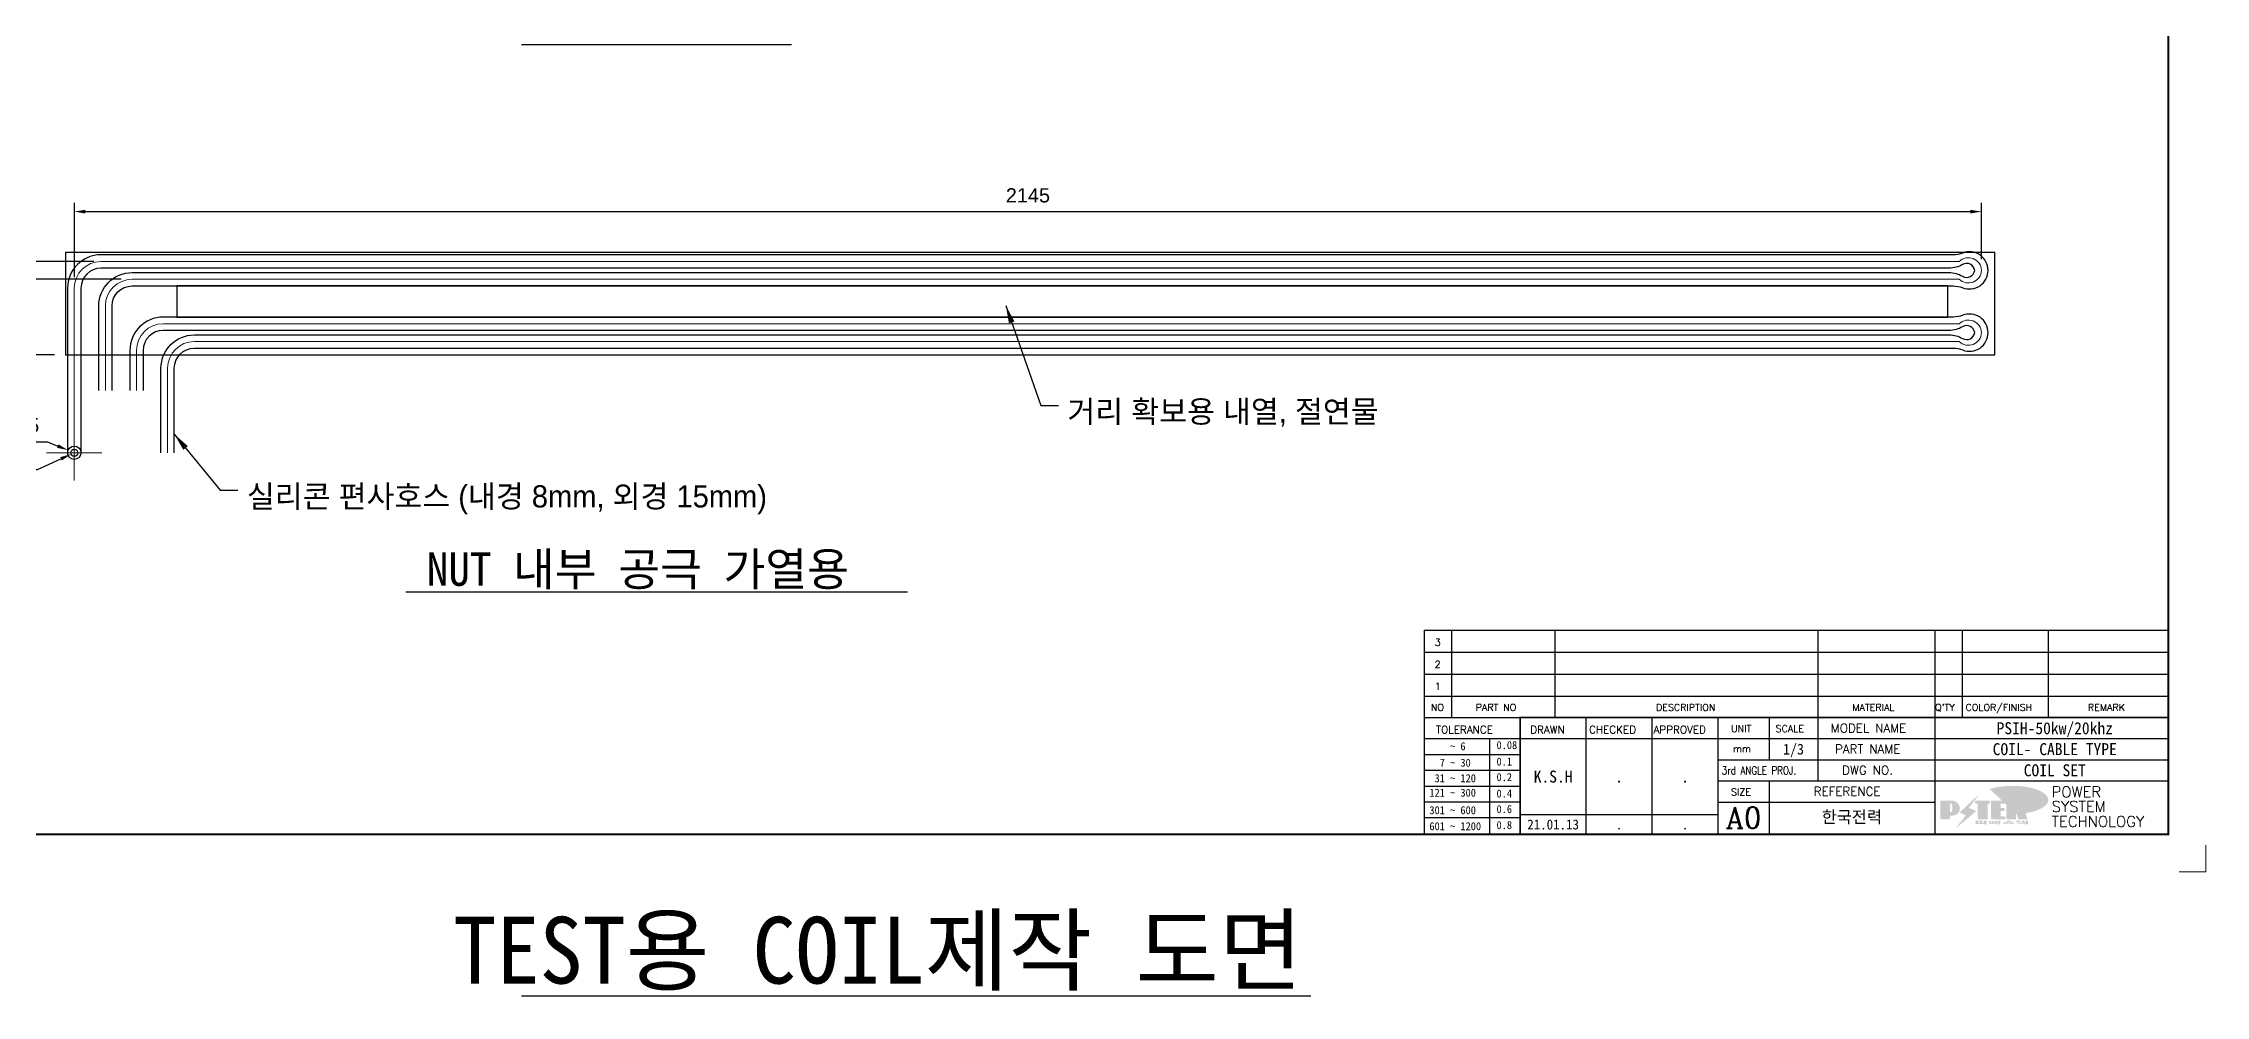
# Model space of a CAD drawing. Header units: inches. Extents: x 0 to 9014, y -686 to 2693.
# Drawn here: x 1222 to 3654, y 10 to 1081 of the extents above; entities that cross this region are included whole.
import ezdxf
from ezdxf.enums import TextEntityAlignment as Align

# ---------------------------------------------------------------- set-up
doc = ezdxf.new("R2010")
doc.units = ezdxf.units.IN
doc.header["$MEASUREMENT"] = 0
doc.layers.add('FORMAT-1', color=7, linetype='Continuous')
doc.layers.add('line', color=3, linetype='Continuous')
doc.layers.add('중심 표식(ISO)', color=1, linetype='Continuous', lineweight=5)
doc.styles.add('HAN', font='')
doc.styles.add('ISO ProportionalPSTEK', font='isocp.shx')
doc.styles.add('RC', font='ROMANC.SHX')
doc.styles.add('ROMANT', font='romant')
doc.styles.add('RT', font='ROMANT.SHX', dxfattribs={"oblique": 15})
doc.styles.get("Standard").update_dxf_attribs({"font": 'arial.ttf'})
doc.styles.get('HAN').set_extended_font_data('GulimChe')
doc.dimstyles.new('PS-5', dxfattribs={"dimscale": 5, "dimtxt": 3.2, "dimasz": 2.5, "dimexe": 2, "dimexo": 2.5, "dimgap": 2, "dimtad": 1, "dimtoh": 1, "dimrnd": 0.05, "dimzin": 12, "dimdsep": 46, "dimtxsty": 'Standard', "dimcen": 0, "dimclrt": 2, "dimazin": 3, "dimtfac": 1, "dimtofl": 0, "dimtmove": 0, "dimatfit": 3, "dimfxl": 0.18, "dimtolj": 1, "dimtzin": 0, "dimarcsym": 0})
doc.dimstyles.new('PSTEK$7', dxfattribs={"dimscale": 10, "dimtxt": 2.5, "dimasz": 2, "dimexe": 1, "dimexo": 1, "dimgap": 1, "dimtad": 1, "dimrnd": 1e-08, "dimdsep": 46, "dimtxsty": 'ISO ProportionalPSTEK', "dimblk": 'Filled-1', "dimcen": 0.09, "dimdle": 10, "dimclrd": 3, "dimclre": 3, "dimclrt": 1, "dimadec": 1, "dimazin": 2, "dimtfac": 1, "dimtmove": 0, "dimatfit": 3, "dimfxl": 1, "dimtolj": 1, "dimlwd": -1, "dimlwe": -1, "dimarcsym": 0})

# ---------------------------------------------------------------- blocks, each defined once
blk = doc.blocks.new('*D36')
at = {"color": 0, "lineweight": -2, "transparency": 16777216}
for p, q in [((1215.5, 601.5), (1241.7, 613.4)), ((1177.3, 601.5), (1215.5, 601.5))]:
    blk.add_line(p, q, dxfattribs=at)
at = {"color": 0, "transparency": 16777216}
blk.add_solid([(1240.9, 615.3), (1242.6, 611.5), (1253.1, 618.6)], dxfattribs=at)
at = {"layer": 'Defpoints', "color": 0, "transparency": 16777216}
for p in [(1253.1, 618.6), (1260.4, 621.9)]:
    blk.add_point(p, dxfattribs=at)
at = {"color": 2, "transparency": 16777216, "insert": (1191.4, 619.6), "char_height": 16, "attachment_point": 5}
blk.add_mtext('\\A1;∅8', dxfattribs=at)
blk = doc.blocks.new('*D37')
at = {"color": 0, "lineweight": -2, "transparency": 16777216}
for p, q in [((1175.9, 632.4), (1226.6, 632.4)), ((1226.6, 632.4), (1238.2, 627.7))]:
    blk.add_line(p, q, dxfattribs=at)
at = {"color": 0, "transparency": 16777216}
blk.add_solid([(1239, 629.7), (1237.4, 625.8), (1249.8, 623.1)], dxfattribs=at)
at = {"layer": 'Defpoints', "color": 0, "transparency": 16777216}
for p in [(1249.8, 623.1), (1263.7, 617.5)]:
    blk.add_point(p, dxfattribs=at)
at = {"color": 2, "transparency": 16777216, "insert": (1196.2, 650.6), "char_height": 16, "attachment_point": 5}
blk.add_mtext('\\A1;∅15', dxfattribs=at)
blk = doc.blocks.new('Filled-1')
at = {"color": 0}
for p, q in [((0, 0), (-1, 0.17)), ((-1, 0.17), (-1, -0.17)), ((-1, 0), (0, 0)), ((-1, -0.17), (0, 0))]:
    blk.add_line(p, q, dxfattribs=at)
at = {"color": 0, "flags": 128}
blk.add_lwpolyline([(-1, -0.17), (0, 0), (-1, 0.17), (-1, -0.17)], dxfattribs=at)
at = {"color": 0}
blk.add_solid([(-1, -0.17), (0, 0), (-1, 0.17), (-1, -0.17)], dxfattribs=at)
blk = doc.blocks.new('*D42')
at = {"color": 0, "lineweight": -2, "transparency": 16777216}
for p, q in [((1278.8, 835.3), (1134.8, 835.3)), ((1144.8, 742.8), (1144.8, 822.8)), ((1234.3, 730.3), (1134.8, 730.3))]:
    blk.add_line(p, q, dxfattribs=at)
at = {"color": 0, "transparency": 16777216}
for points in [[(1142.7, 822.8), (1146.9, 822.8), (1144.8, 835.3)], [(1142.7, 742.8), (1146.9, 742.8), (1144.8, 730.3)]]:
    blk.add_solid(points, dxfattribs=at)
at = {"layer": 'Defpoints', "color": 0, "transparency": 16777216}
for p in [(1144.8, 835.3), (1291.3, 835.3), (1246.8, 730.3)]:
    blk.add_point(p, dxfattribs=at)
at = {"color": 2, "transparency": 16777216, "insert": (1126.6, 782.8), "char_height": 16, "attachment_point": 5, "rotation": 90}
blk.add_mtext('\\A1;105', dxfattribs=at)
blk = doc.blocks.new('*D43')
at = {"color": 0, "lineweight": -2, "transparency": 16777216}
for p, q in [((1309.3, 815.3), (1169.4, 815.3)), ((1179.4, 802.8), (1179.4, 742.8)), ((1234.3, 730.3), (1169.4, 730.3)), ((1179.4, 730.3), (1179.4, 688.8)), ((1179.4, 688.8), (1146.4, 688.8))]:
    blk.add_line(p, q, dxfattribs=at)
at = {"color": 0, "transparency": 16777216}
for points in [[(1177.3, 802.8), (1181.5, 802.8), (1179.4, 815.3)], [(1177.3, 742.8), (1181.5, 742.8), (1179.4, 730.3)]]:
    blk.add_solid(points, dxfattribs=at)
at = {"layer": 'Defpoints', "color": 0, "transparency": 16777216}
for p in [(1179.4, 815.3), (1321.8, 815.3), (1246.8, 730.3)]:
    blk.add_point(p, dxfattribs=at)
at = {"color": 2, "transparency": 16777216, "insert": (1157.9, 707), "char_height": 16, "attachment_point": 5}
blk.add_mtext('\\A1;85', dxfattribs=at)
blk = doc.blocks.new('*D44')
at = {"color": 0, "lineweight": -2, "transparency": 16777216}
for p, q in [((1256.8, 817.8), (1256.8, 901.3)), ((3401.8, 837.8), (3401.8, 901.3)), ((1269.3, 891.3), (3389.3, 891.3))]:
    blk.add_line(p, q, dxfattribs=at)
at = {"color": 0, "transparency": 16777216}
for points in [[(1269.3, 893.4), (1269.3, 889.2), (1256.8, 891.3)], [(3389.3, 893.4), (3389.3, 889.2), (3401.8, 891.3)]]:
    blk.add_solid(points, dxfattribs=at)
at = {"layer": 'Defpoints', "color": 0, "transparency": 16777216}
for p in [(3401.8, 891.3), (1256.8, 805.3), (3401.8, 825.3)]:
    blk.add_point(p, dxfattribs=at)
at = {"color": 2, "transparency": 16777216, "insert": (2329.3, 909.5), "char_height": 16, "attachment_point": 5}
blk.add_mtext('\\A1;2145', dxfattribs=at)
blk = doc.blocks.new('no0')
at = {"color": 180}
for p, q in [((0, 8.25), (279, 8.25)), ((0, 8.25), (0, 0)), ((10.18, 8.25), (10.18, 0)), ((49.11, 0.16), (49.11, 8.25)), ((147.6, 8.25), (147.6, 0)), ((191.42, 8.25), (191.42, 0)), ((201.64, 8.25), (201.64, 0)), ((233.97, 8.25), (233.97, 0))]:
    blk.add_line(p, q, dxfattribs=at)
at = {"color": 2, "style": 'RT', "oblique": 15}
blk.add_attdef('NO', text='', height=2.61, dxfattribs=at).set_placement((5.08, 3.76), align=Align.MIDDLE_CENTER)
at = {"color": 2, "style": 'HAN'}
for tag, p in [('PART-NO', (29.65, 4.12)), ('MATERIAL', (167.06, 4.12)), ("Q'TY", (196.53, 4.12)), ('COLOR/FINISH', (217.81, 4.12)), ('REMARK', (256.13, 4.12))]:
    blk.add_attdef(tag, text='', height=4.35, dxfattribs=at).set_placement(p, align=Align.MIDDLE_CENTER)
blk.add_attdef('DESCRIPTION', text='', height=4.35, dxfattribs=at).set_placement((51.76, 4.12), align=Align.MIDDLE_LEFT)
blk = doc.blocks.new('new LOGO')
at = {"layer": 'line'}
h = blk.add_hatch(color=250, dxfattribs=at)
h.paths.add_polyline_path([(44, 69), (47, 69, -0.129793), (52, 68, 0.221832), (44, 72), (41, 72), (41, 28), (44, 28, 0.02048), (44, 28)], flags=17)
h.paths.add_polyline_path([(44, 14), (57, 14, 0.72362), (77, 74, -0.679777), (54, 16), (41, 16), (41, 0), (3, 0), (3, -3), (44, -3)])
h.paths.add_polyline_path([(118, 14), (71, -44), (77, -40), (121, 16), (92, 29), (173, 106), (177, 111), (89, 28)])
h.paths.add_polyline_path([(163, 72), (163, 69), (172, 69), (172, 72)], flags=17)
h.paths.add_polyline_path([(218, 69), (230, 69), (230, 80), (227, 80), (227, 72), (215, 72), (215, 0), (175, 0), (175, -3), (218, -3)])
h.paths.add_polyline_path([(298, 47), (295, 47), (295, 37), (276, 37), (276, 11), (279, 11), (279, 35), (298, 35)])
h.paths.add_polyline_path([(300, 8), (297, 8), (297, 0), (237, 0), (237, -3), (300, -3)])
h.paths.add_polyline_path([(298, 80), (295, 80), (295, 72), (276, 72), (276, 49), (279, 49), (279, 69), (298, 69)])
h.paths.add_polyline_path([(350, 80), (347, 80), (347, 62), (350, 64)])
h.paths.add_polyline_path([(350, 27), (347, 35), (347, 0), (308, 0), (308, -3), (350, -3)])
h.paths.add_polyline_path([(403, 80), (397, 80), (380, 67), (400, 0), (362, 0), (363, -3), (403, -3), (383, 64)])
blk.add_hatch(color=5, dxfattribs=at).paths.add_polyline_path([(166, 35), (131, 49), (180, 113), (92, 29), (121, 16), (74, -43)])
h = blk.add_hatch(color=253, dxfattribs=at)
edge = h.paths.add_edge_path()
edge.add_ellipse((334, 86), major_axis=(-166, 0), ratio=0.39426, start_angle=111.5127, end_angle=334.469)
edge.add_ellipse((314, 81), major_axis=(-154, 0), ratio=0.40699, start_angle=121.3066, end_angle=327.7437, ccw=False)
edge.add_line((394, 28), (395, 26))
h = blk.add_hatch(color=1, dxfattribs=at)
h.paths.add_polyline_path([(41, 16), (54, 16, 1), (54, 83), (0, 83), (0, 0), (41, 0)])
h.paths.add_polyline_path([(41, 28), (41, 72), (44, 72, -0.414214), (55, 61), (55, 39, -0.414214), (44, 28)], flags=16)
h.paths.add_polyline_path([(215, 72), (227, 72), (227, 83), (160, 83), (160, 72), (172, 72), (172, 0), (215, 0)])
h.paths.add_polyline_path([(276, 37), (295, 37), (295, 49), (276, 49), (276, 72), (295, 72), (295, 83), (234, 83), (234, 0), (297, 0), (297, 11), (276, 11)])
h.paths.add_polyline_path([(347, 35), (360, 0), (400, 0), (380, 67), (400, 83), (381, 83), (347, 62), (347, 83), (305, 83), (305, 0), (347, 0)])
h = blk.add_hatch(color=250, dxfattribs=at)
edge = h.paths.add_edge_path()
edge.add_ellipse((238, -18), major_axis=(-14.3, 0), ratio=0.526336, start_angle=192.2456, end_angle=269.0748)
edge.add_line((238, -10), (238, -10))
edge.add_ellipse((238, -18), major_axis=(-14.3, 0), ratio=0.526336, start_angle=270.9252, end_angle=449.0748)
edge.add_line((238, -25), (238, -25))
edge.add_ellipse((238, -18), major_axis=(-14.3, 0), ratio=0.526336, start_angle=450.9252, end_angle=527.7544)
edge.add_line((252, -19), (254, -19))
edge.add_line((254, -19), (254, -27))
edge.add_line((254, -27), (263, -27))
edge.add_line((263, -27), (263, -10))
edge.add_line((263, -10), (254, -10))
edge.add_line((254, -10), (254, -16))
edge.add_line((254, -16), (252, -16))
h.paths.add_polyline_path([(241, -16), (241, -19, -1), (234, -19), (234, -16, -1)], flags=16)
h.paths.add_polyline_path([(278, -10), (268, -10), (268, -27), (278, -27)])
h.paths.add_polyline_path([(310, -10), (310, -11, -0.157169), (289, -18), (294, -20, 0.128407), (316, -16, 0.128407), (339, -20), (343, -18, -0.157169), (322, -11), (322, -10)])
h.paths.add_polyline_path([(342, -25), (342, -22), (290, -22), (290, -25)])
h.paths.add_polyline_path([(352, -10), (352, -16, 0.414214), (354, -18), (379, -18), (379, -20), (390, -20), (390, -10), (379, -10), (379, -14), (375, -14), (375, -15), (379, -15), (379, -16), (365, -16), (365, -15), (371, -15), (371, -14), (365, -14), (365, -13), (375, -13), (375, -10)])
h.paths.add_polyline_path([(394, -10), (394, -20), (405, -20), (405, -10)])
h.paths.add_polyline_path([(405, -27), (405, -21), (357, -21), (357, -23), (392, -23), (392, -27)])
h.paths.add_polyline_path([(200, -10), (200, -22), (193, -22), (193, -13), (197, -13), (197, -10), (161, -10), (161, -13), (164, -13), (164, -22), (161, -22), (161, -25), (200, -25), (200, -27), (214, -27), (214, -10)])
h.paths.add_polyline_path([(182, -13), (176, -13), (176, -22), (182, -22)], flags=17)
blk = doc.blocks.new('format-0')
at = {"color": 180}
for p, q in [((925, 65.74), (1204, 65.74)), ((925, 65.74), (925, 14)), ((935.18, 65.74), (935.18, 57.82)), ((974.11, 57.82), (974.11, 65.74)), ((1072.6, 65.74), (1072.6, 57.82)), ((1116.42, 65.74), (1116.42, 57.82)), ((1126.64, 65.74), (1126.64, 57.82)), ((1158.97, 65.74), (1158.97, 57.82)), ((925, 57.82), (960.96, 57.82)), ((985.7, 14), (985.7, 57.82)), ((1010.43, 14), (1010.43, 57.82)), ((1035.16, 14), (1035.16, 57.82)), ((1054.32, 57.82), (1054.32, 41.98)), ((1072.6, 57.82), (1072.6, 34.06)), ((1116.42, 57.82), (1116.42, 14)), ((925, 49.9), (960.96, 49.9)), ((949.58, 14.35), (949.58, 49.9)), ((960.96, 49.9), (1204, 49.9)), ((925, 43.98), (960.96, 43.98)), ((1035.16, 41.98), (1204, 41.98)), ((925, 38.05), (960.96, 38.05)), ((1035.16, 34.06), (1204, 34.06)), ((1054.32, 34.06), (1054.32, 14)), ((925, 32.13), (960.96, 32.13)), ((925, 26.2), (960.96, 26.2)), ((1035.16, 26.14), (1116.42, 26.14)), ((925, 20.28), (960.96, 20.28)), ((960.96, 21.43), (1035.16, 21.43))]:
    blk.add_line(p, q, dxfattribs=at)
at = {"color": 3, "lineweight": 9}
for p in [(1218, 10), (1208, 0)]:
    blk.add_line(p, (1218, 0), dxfattribs=at)
at = {"color": 7, "const_width": 0.7}
blk.add_lwpolyline([(960.96, 14), (960.96, 57.82), (1204, 57.82)], dxfattribs=at)
at = {"layer": 'FORMAT-1', "color": 7, "const_width": 0.7}
blk.add_lwpolyline([(34, 14), (34, 834), (1204, 834), (1204, 14)], close=True, dxfattribs=at)
at = {"xscale": 0.08100000000013097, "yscale": 0.08100000000013097, "zscale": 0.08100000000013097}
blk.add_blockref('new LOGO', (1118.52, 19.94), dxfattribs=at)
at = {"color": 2}
for s, height, style, p in [('NO', 2.614, 'RC', (927.49, 60.25)), ('PART NO', 2.614, 'RC', (944.29, 60.25)), ('DESCRIPTION', 2.6136, 'RC', (1011.89, 60.25)), ('MATERIAL', 2.614, 'RC', (1085.53, 60.25)), ("Q'TY", 2.614, 'RC', (1116.5, 60.25)), ('COLOR/FINISH', 2.6136, 'RC', (1127.95, 60.25)), ('REMARK', 2.614, 'RC', (1173.81, 60.25)), (' TOLERANCE', 2.85, 'RC', (927.42, 51.83)), ('0.08', 3, 'HAN', (952.11, 45.96)), ('DRAWN', 2.85, 'RC', (964.75, 51.83)), ('CHECKED', 2.85, 'RC', (986.81, 51.83)), ('APPROVED', 2.85, 'RC', (1010.96, 51.83)), ('UNIT', 2.614, 'RC', (1040.03, 52.33)), ('SCALE', 2.614, 'RC', (1056.73, 52.33)), ('MODEL NAME', 3.267, 'RC', (1077.43, 52.2)), ('  7 ~ 30', 3, 'HAN', (926.94, 39.37)), ('    ~ 6', 3, 'HAN', (926.94, 45.54)), ('0.1', 3, 'HAN', (952.11, 39.79)), ('mm', 2.614, 'RC', (1040.76, 44.84)), ('PART NAME', 3.267, 'RC', (1079, 44.36)), (' 31 ~ 120', 3, 'HAN', (926.94, 33.55)), ('0.2', 3, 'HAN', (952.11, 33.97)), ('DWG NO.', 3.267, 'RC', (1081.66, 36.44)), ('301 ~ 600', 3, 'HAN', (926.94, 21.57)), ('121 ~ 300', 3, 'HAN', (926.94, 28.13)), ('0.4', 3, 'HAN', (952.11, 27.81)), ('0.6', 3, 'HAN', (952.11, 21.99)), ('SIZE', 2.614, 'RC', (1040.03, 28.57)), ('REFERENCE', 3.267, 'RC', (1071.01, 28.5)), ('601 ~ 1200', 3, 'HAN', (926.94, 15.57)), ('0.8', 3, 'HAN', (952.11, 15.99))]:
    blk.add_text(s, height=height, dxfattribs=dict(at, style=style)).set_placement(p)
at = {"color": 2, "style": 'RC', "width": 0.8}
blk.add_text('3rd ANGLE PROJ.', height=3, dxfattribs=at).set_placement((1036.55, 36.46))
at = {"style": 'ROMANT'}
for s, p in [('POWER', (1160.22, 27.91)), ('SYSTEM', (1160.22, 22.44)), ('TECHNOLOGY', (1160.22, 16.81))]:
    blk.add_text(s, height=4.05, dxfattribs=at).set_placement(p)
at = {"color": 2, "lineweight": 30, "style": 'RC'}
blk.add_text('A0', height=7.841, dxfattribs=at).set_placement((1038.05, 16.37))
at = {"style": 'HAN'}
for tag, height, p in [('MODEL-NAME', 4.5, (1161.39, 53.79)), ('SCALE', 4.05, (1063.46, 45.94)), ('PART-NAME', 4.5, (1161.39, 45.94)), ('DRA-BY', 4.5, (973.33, 35.66)), ('CH-BY', 4.5, (998.06, 35.66)), ('APP-BY', 4.5, (1022.8, 35.66)), ('DWG-NO', 4.5, (1161.39, 38.02)), ('DRA-DATE', 3.75, (973.33, 17.71)), ('CH-DATE', 3.75, (998.06, 17.71)), ('APP-DATE', 3.75, (1022.8, 17.71)), ('관련업체명', 4.5, (1085.32, 20.54))]:
    blk.add_attdef(tag, text='', height=height, dxfattribs=at).set_placement(p, align=Align.MIDDLE_CENTER)

msp = doc.modelspace()

# ---------------------------------------------------------------- linework, layer by layer
for p, q in [((1759.909, 1079.107), (2063.494, 1079.107)), ((1629.52, 463.821), (2193.882, 463.821)), ((1759.909, 9.845), (2647.621, 9.845))]:
    msp.add_line(p, q)
at = {"color": 6}
msp.add_lwpolyline([(1246.758, 730.268), (3416.758, 730.268), (3416.758, 845.268), (1246.758, 845.268)], close=True, dxfattribs=at)
for points in [[(1299.258, 690.268), (1299.258, 785.268, -0.41421356), (1321.758, 807.768), (3369.871, 807.768, -0.09248193), (3380.689, 805.75, 0.52585318), (3409.258, 825.268), (3409.258, 825.268, 0.52585318), (3380.689, 844.786, -0.09248193), (3369.871, 842.768), (1286.758, 842.768, 0.41421356), (1249.258, 805.268), (1249.258, 620.268)], [(1284.258, 690.268), (1284.258, 785.268, -0.41421356), (1321.758, 822.768), (3365.332, 822.768, -0.13309476), (3380.479, 818.663, 0.53098333), (3394.258, 825.268), (3394.258, 825.268, 0.53098333), (3380.479, 831.872, -0.13309476), (3365.332, 827.768), (1286.758, 827.768, 0.41421356), (1264.258, 805.268), (1264.258, 620.268)], [(1369.258, 620.268), (1369.258, 715.268, -0.41421356), (1391.758, 737.768), (3369.871, 737.768, -0.09248193), (3380.689, 735.75, 0.52585318), (3409.258, 755.268), (3409.258, 755.268, 0.52585318), (3380.689, 774.786, -0.09248193), (3369.871, 772.768), (1356.758, 772.768, 0.41421356), (1319.258, 735.268), (1319.258, 690.268)], [(1354.258, 620.268), (1354.258, 715.268, -0.41421356), (1391.758, 752.768), (3365.332, 752.768, -0.13309476), (3380.479, 748.663, 0.53098333), (3394.258, 755.268), (3394.258, 755.268, 0.53098333), (3380.479, 761.872, -0.13309476), (3365.332, 757.768), (1356.758, 757.768, 0.41421356), (1334.258, 735.268), (1334.258, 690.268)]]:
    msp.add_lwpolyline(points, format="xyb")
at = {"color": 0}
msp.add_lwpolyline([(1372.177, 772.768), (3363.857, 772.768), (3363.857, 807.768), (1372.177, 807.768)], close=True, dxfattribs=at)
for radius in [7.5, 4]:
    msp.add_circle((1256.758, 620.268), radius)
at = {"layer": '중심 표식(ISO)'}
for p, q in [((1256.758, 651.357), (1256.758, 589.178)), ((1287.847, 620.268), (1225.668, 620.268))]:
    msp.add_line(p, q, dxfattribs=at)
for points in [[(1291.758, 690.268), (1291.758, 785.268, -0.41421356), (1321.758, 815.268), (3376.758, 815.268, 0.65266686), (3401.758, 825.268), (3401.758, 825.268, 0.65266686), (3376.758, 835.268), (1286.758, 835.268, 0.41421356), (1256.758, 805.268), (1256.758, 620.268)], [(1361.758, 620.268), (1361.758, 715.268, -0.41421356), (1391.758, 745.268), (3376.758, 745.268, 0.65266686), (3401.758, 755.268), (3401.758, 755.268, 0.65266686), (3376.758, 765.268), (1356.758, 765.268, 0.41421356), (1326.758, 735.268), (1326.758, 690.268)]]:
    msp.add_lwpolyline(points, format="xyb", dxfattribs=at)

# ---------------------------------------------------------------- block references
ref = msp.add_blockref('format-0', (0, 149.204), dxfattribs=dict(xscale=3, yscale=3, zscale=3))
ref.add_attrib('관련업체명', '한국전력', dxfattribs={"height": 13.5, "style": 'HAN'}).set_placement((3255.946, 210.823), align=Align.MIDDLE_CENTER)
ref.add_attrib('APP-BY', '.', dxfattribs={"height": 13.5, "style": 'HAN'}).set_placement((3068.389, 256.193), align=Align.MIDDLE_CENTER)
ref.add_attrib('APP-DATE', '.', dxfattribs={"height": 11.25, "style": 'HAN'}).set_placement((3068.389, 202.341), align=Align.MIDDLE_CENTER)
ref.add_attrib('CH-BY', '.', dxfattribs={"height": 13.5, "style": 'HAN'}).set_placement((2994.189, 256.193), align=Align.MIDDLE_CENTER)
ref.add_attrib('CH-DATE', '.', dxfattribs={"height": 11.25, "style": 'HAN'}).set_placement((2994.189, 202.341), align=Align.MIDDLE_CENTER)
ref.add_attrib('SCALE', '1/3', dxfattribs={"height": 12.15, "style": 'HAN'}).set_placement((3190.386, 287.028), align=Align.MIDDLE_CENTER)
ref.add_attrib('PART-NO', 'COIL SET', dxfattribs={"height": 13.5, "style": 'HAN'}).set_placement((3484.18, 263.268), align=Align.MIDDLE_CENTER)
ref.add_attrib('PART-NAME', 'COIL- CABLE TYPE', dxfattribs={"height": 13.5, "style": 'HAN'}).set_placement((3484.18, 287.028), align=Align.MIDDLE_CENTER)
ref.add_attrib('MODEL-NAME', 'PSIH-50kw/20khz', dxfattribs={"height": 13.5, "style": 'HAN'}).set_placement((3484.18, 310.567), align=Align.MIDDLE_CENTER)
ref.add_attrib('DRA-BY', 'K.S.H', dxfattribs={"height": 13.5, "style": 'HAN'}).set_placement((2919.99, 256.193), align=Align.MIDDLE_CENTER)
ref.add_attrib('DRA-DATE', '21.01.13', dxfattribs={"height": 11.25, "style": 'HAN'}).set_placement((2919.99, 202.341), align=Align.MIDDLE_CENTER)
ref = msp.add_blockref('no0', (2775, 395.928), dxfattribs=dict(xscale=3, yscale=3, zscale=3))
ref.add_attrib('NO', '3', dxfattribs={"color": 2, "height": 7.83, "style": 'RT'}).set_placement((2790.23, 407.209), align=Align.MIDDLE_CENTER)
ref = msp.add_blockref('no0', (2775, 371.178), dxfattribs=dict(xscale=3, yscale=3, zscale=3))
ref.add_attrib('NO', '2', dxfattribs={"color": 2, "height": 7.83, "style": 'RT'}).set_placement((2790.23, 382.459), align=Align.MIDDLE_CENTER)
ref = msp.add_blockref('no0', (2775, 346.428), dxfattribs=dict(xscale=3, yscale=3, zscale=3))
ref.add_attrib('NO', '1', dxfattribs={"color": 2, "height": 7.83, "style": 'RT'}).set_placement((2790.23, 357.709), align=Align.MIDDLE_CENTER)

# ---------------------------------------------------------------- texts
at = {"color": 2, "style": 'HAN'}
for s, height, p in [('NUT 내부 공극 가열용', 37.5, (1653.222, 470.671)), ('TEST용 COIL제작 도면', 75, (1683.073, 23.546))]:
    msp.add_text(s, height=height, dxfattribs=at).set_placement(p)
at = {"color": 1, "char_height": 25, "width": 757.39015, "attachment_point": 1, "style": 'ISO ProportionalPSTEK'}
for s, insert in [('{\\fGulim|b0|i0|c129|p50;거리 확보용 내열, 절연물}', (2373.682, 679.12)), ('{\\fGulim|b0|i0|c129|p50;실리콘 편사호스 (내경 8mm, 외경 15mm)}', (1450.86, 583.709))]:
    msp.add_mtext(s, dxfattribs=dict(at, insert=insert))

# ---------------------------------------------------------------- dimensions: what is measured, and where the dimension line sits
dim = msp.add_linear_dim(base=(3401.758, 891.307), p1=(1256.758, 805.268), p2=(3401.758, 825.268), dimstyle='PS-5')
dim.commit()
dim.dimension.update_dxf_attribs({"geometry": '*D44', "text_midpoint": (2329.258, 909.476)})
dim = msp.add_linear_dim(base=(1144.803, 835.268), p1=(1246.758, 730.268), p2=(1291.283, 835.268), angle=90, dimstyle='PS-5')
dim.commit()
dim.dimension.update_dxf_attribs({"geometry": '*D42', "text_midpoint": (1126.634, 782.768)})
dim = msp.add_linear_dim(base=(1179.422, 815.268), p1=(1246.758, 730.268), p2=(1321.758, 815.268), angle=90, dimstyle='PS-5')
dim.commit()
dim.dimension.update_dxf_attribs({"geometry": '*D43', "text_midpoint": (1157.892, 688.811), "dimtype": 160})
for p1, p2, picture, middle in [((1263.713, 617.463), (1249.802, 623.072), '*D37', (1196.25, 650.591)), ((1260.398, 621.925), (1253.117, 618.61), '*D36', (1191.389, 619.649))]:
    dim = msp.add_diameter_dim_2p(p1=p1, p2=p2, dimstyle='PS-5')
    dim.commit()
    dim.dimension.update_dxf_attribs({"geometry": picture, "text_midpoint": middle})

# ---------------------------------------------------------------- leaders
at = {"annotation_type": 0, "has_hookline": 1, "hookline_direction": 0}
for points, text_width in [([(2304.435, 785.679), (2343.682, 673.52), (2363.682, 673.52)], 379.76), ([(1369.258, 641.069), (1420.86, 578.109), (1440.86, 578.109)], 638.083)]:
    msp.add_leader(points, dimstyle='PSTEK$7', override={"dimtad": 0}, dxfattribs=dict(at, text_width=text_width))

doc.saveas('drawing.dxf')
